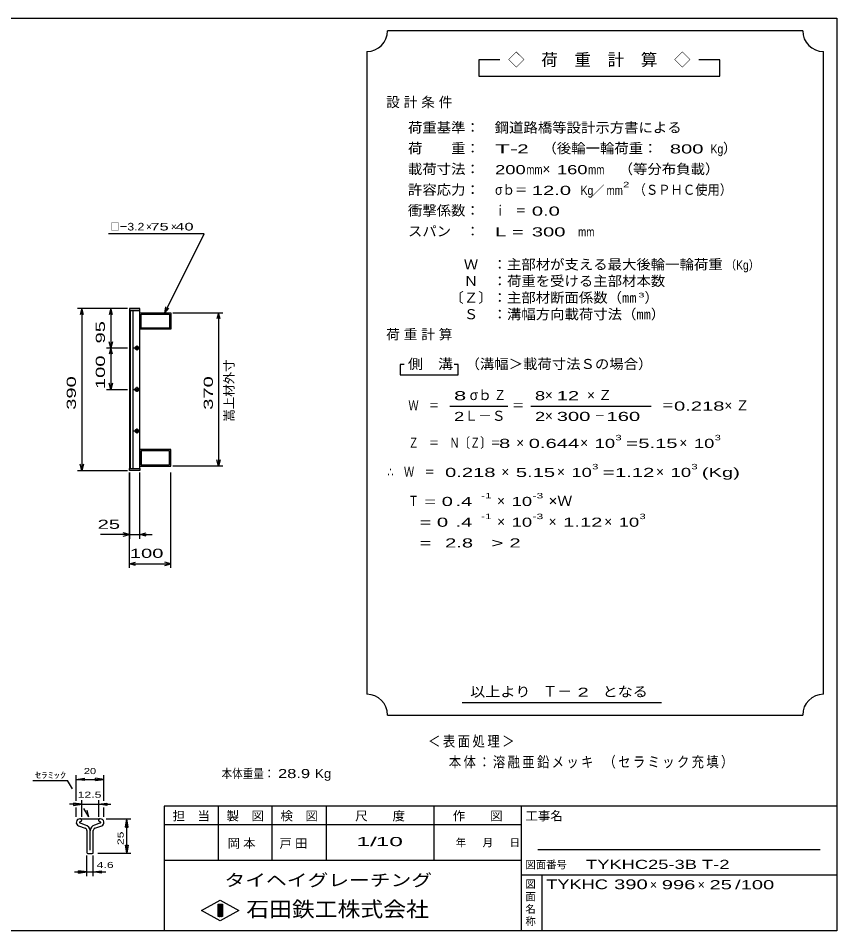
# Model space of a CAD drawing. Units: millimetres, scale not verified. Extents: x -1820 to 1724, y -1285 to 1059.
# Drawn here: x -248 to 1724, y -1141 to 1059 of the extents above; entities that cross this region are included whole.
import ezdxf
from ezdxf.enums import TextEntityAlignment as Align

# ---------------------------------------------------------------- set-up
doc = ezdxf.new("R2010")
doc.units = ezdxf.units.MM
doc.header["$LTSCALE"] = 10
for name, color, linetype, lineweight in [('0_2', 150, 'Continuous', 25), ('16', 3, 'Continuous', 25), ('22', 2, 'Continuous', 25), ('32', 4, 'Continuous', 25)]:
    doc.layers.add(name, color=color, linetype=linetype, lineweight=lineweight)
doc.styles.add('ベクトル', font='')
doc.styles.get('ベクトル').set_extended_font_data('ベクトル')

msp = doc.modelspace()

# ---------------------------------------------------------------- linework, layer by layer
at = {"layer": '0_2'}
for p, q in [((-1736, 1059), (1724, 1059)), ((1724, 1059), (1724, -1141)), ((1724, -841), (104, -841)), ((104, -841), (104, -1141)), ((234, -841), (234, -971)), ((364, -971), (364, -841)), ((494, -841), (494, -971)), ((754, -971), (754, -841)), ((964, -841), (964, -1141)), ((964, -886), (104, -886)), ((1684, -946), (1004, -946)), ((104, -971), (964, -971)), ((964, -1006), (1724, -1006)), ((1014, -1141), (1014, -1006)), ((194, -1092), (239, -1067)), ((234, -1077), (244, -1077)), ((234, -1107), (234, -1077)), ((234, -1077), (236, -1077)), ((236, -1077), (236, -1107)), ((238, -1107), (238, -1077)), ((238, -1077), (240, -1077)), ((239, -1067), (284, -1092)), ((240, -1077), (240, -1107)), ((242, -1107), (242, -1077)), ((242, -1077), (244, -1077)), ((244, -1077), (244, -1107)), ((244, -1077), (244, -1107)), ((239, -1117), (194, -1092)), ((284, -1092), (239, -1117)), ((244, -1107), (234, -1107)), ((236, -1107), (238, -1107)), ((240, -1107), (242, -1107)), ((1724, -1141), (-1736, -1141))]:
    msp.add_line(p, q, dxfattribs=at)
at = {"layer": '16'}
for p, q in [((45, 359), (20, 359)), ((20, 359), (20, 354.5)), ((20, 354.5), (45, 354.5)), ((20, 354.5), (20, -26.5)), ((45, 354.5), (20, 354.5)), ((22, 354.5), (22, -26.5)), ((29, -26.5), (29, 354.5)), ((45, 354.5), (45, 359)), ((45, -26.5), (45, 354.5)), ((45, 349), (120, 349)), ((45, 309), (45, 349)), ((48.2, 345.8), (116.8, 345.8)), ((48.2, 312.2), (48.2, 345.8)), ((116.8, 345.8), (116.8, 312.2)), ((120, 349), (120, 309)), ((120, 309), (45, 309)), ((116.8, 312.2), (48.2, 312.2)), ((30, 264), (46, 264)), ((40, 267), (36, 267)), ((38, 270), (38, 258)), ((36, 261), (40, 261)), ((30, 164), (46, 164)), ((40, 167), (36, 167)), ((36, 161), (40, 161)), ((38, 170), (38, 158)), ((40, 67), (36, 67)), ((38, 70), (38, 58)), ((30, 64), (46, 64)), ((36, 61), (40, 61)), ((120, 19), (45, 19)), ((45, 19), (45, -21)), ((116.8, 15.8), (48.2, 15.8)), ((48.2, 15.8), (48.2, -17.8)), ((116.8, -17.8), (116.8, 15.8)), ((120, -21), (120, 19)), ((45, -21), (120, -21)), ((48.2, -17.8), (116.8, -17.8)), ((20, -26.5), (45, -26.5)), ((20, -31), (20, -26.5)), ((20, -26.5), (45, -26.5)), ((45, -31), (20, -31)), ((45, -26.5), (45, -31))]:
    msp.add_line(p, q, dxfattribs=at)
for centre, radius, start, end in [((36, 264), 3, 90, 270), ((38, 264), 4, 46.6, 133.4), ((40, 264), 3, 270, 90), ((38, 264), 4, 226.6, 313.4), ((36, 164), 3, 90, 270), ((38, 164), 4, 46.6, 133.4), ((38, 164), 4, 226.6, 313.4), ((40, 164), 3, 270, 90), ((36, 64), 3, 90, 270), ((38, 64), 4, 46.6, 133.4), ((40, 64), 3, 270, 90), ((38, 64), 4, 226.6, 313.4)]:
    msp.add_arc(centre, radius, start, end, dxfattribs=at)
at = {"layer": '22', "color": 4}
for p, q in [((1642, 1029), (642, 1029)), ((592, 979), (592, -571)), ((1692, -571), (1692, 979)), ((912, 959), (862, 959)), ((862, 959), (862, 919)), ((1442, 959), (1392, 959)), ((1442, 919), (1442, 959)), ((862, 919), (1442, 919)), ((200, 539), (-30, 539)), ((105, 349), (200, 539)), ((15, 359), (-105, 359)), ((-95, 359), (-99, 344)), ((-91, 344), (-95, 359)), ((-95, 359), (-95, -31)), ((15, 359), (-35, 359)), ((-25, 359), (-29, 344)), ((-21, 344), (-25, 359)), ((-25, 359), (-25, 264)), ((105, 349), (108, 363.6)), ((105, 349), (115, 360)), ((125, 349), (245, 349)), ((235, 349), (231, 334)), ((239, 334), (235, 349)), ((235, 349), (235, -21)), ((-35, 264), (15, 264)), ((-25, 264), (-29, 279)), ((-25, 264), (-29, 249)), ((-21, 279), (-25, 264)), ((-21, 249), (-25, 264)), ((-25, 264), (-25, 164)), ((682, 224), (672, 224)), ((672, 224), (672, 199)), ((812, 224), (802, 224)), ((812, 199), (812, 224)), ((672, 199), (812, 199)), ((-25, 164), (-29, 179)), ((-21, 179), (-25, 164)), ((-35, 164), (15, 164)), ((792, 124), (932, 124)), ((987, 124), (1277, 124)), ((-95, -31), (-99, -16)), ((-91, -16), (-95, -31)), ((245, -21), (125, -21)), ((235, -21), (231, -6)), ((239, -6), (235, -21)), ((-105, -31), (15, -31)), ((20, -36), (20, -196)), ((20, -266), (20, -36)), ((45, -196), (45, -36)), ((120, -266), (120, -36)), ((20, -186), (-50, -186)), ((20, -186), (5, -182)), ((5, -190), (20, -186)), ((20, -186), (45, -186)), ((45, -186), (60, -182)), ((60, -190), (45, -186)), ((45, -186), (75, -186)), ((20, -256), (35, -252)), ((35, -260), (20, -256)), ((20, -256), (120, -256)), ((120, -256), (105, -252)), ((105, -260), (120, -256)), ((822, -591), (1302, -591)), ((642, -621), (1642, -621))]:
    msp.add_line(p, q, dxfattribs=at)
for centre, start, end in [((592, 1029), 270, 0), ((1692, 1029), 180, 270), ((592, -621), 0, 90), ((1692, -621), 90, 180)]:
    msp.add_arc(centre, 50, start, end, dxfattribs=at)
at = {"layer": '32'}
for p, q in [((-108, -828), (-108, -766)), ((-41.33, -828), (-41.33, -766)), ((-212.33, -779), (-129, -779)), ((-117.33, -799), (-129, -779)), ((-108, -776), (-88, -773)), ((-88, -779), (-108, -776)), ((-108, -776), (-41.33, -776)), ((-88, -779), (-88, -773)), ((-41.33, -776), (-61.33, -773)), ((-61.33, -779), (-61.33, -773)), ((-61.33, -779), (-41.33, -776)), ((-94.67, -836), (-124.67, -836)), ((-94.67, -836), (-114.67, -833)), ((-114.67, -833), (-114.67, -839)), ((-114.67, -839), (-94.67, -836)), ((-94.67, -866), (-94.67, -826)), ((-94.67, -836), (-54.67, -836)), ((-54.67, -826), (-54.67, -866)), ((-54.67, -836), (-34.67, -833)), ((-34.67, -839), (-54.67, -836)), ((-54.67, -836), (-24.67, -836)), ((-34.67, -833), (-34.67, -839)), ((-108, -866), (-108, -844)), ((-78, -866), (-89.67, -846)), ((-78, -866), (-81.67, -850.33)), ((-41.33, -866), (-41.33, -844)), ((-99.53, -878.71), (-94.73, -876.38)), ((-97.7, -871), (-50.87, -871)), ((-94.73, -876.38), (-94.73, -875.61)), ((-54.67, -875.61), (-54.67, -876.38)), ((-54.67, -876.38), (-49.87, -878.71)), ((-36.33, -871), (23.67, -871)), ((10.67, -891), (13.67, -871)), ((16.67, -891), (13.67, -871)), ((13.67, -954.33), (13.67, -871)), ((-102.6, -888.26), (-86.36, -893.96)), ((-85.66, -886.09), (-100.06, -881.03)), ((-82.37, -899.64), (-82.37, -952.04)), ((-74.67, -946.7), (-74.67, -899.8)), ((-67.03, -952.04), (-67.03, -899.64)), ((-49.34, -881.03), (-63.74, -886.09)), ((-63.04, -893.96), (-46.81, -888.26)), ((10.67, -891), (16.67, -891)), ((13.67, -954.33), (10.67, -934.33)), ((10.67, -934.33), (16.67, -934.33)), ((16.67, -934.33), (13.67, -954.33)), ((-82.33, -1009.33), (-82.33, -959.33)), ((-80.03, -954.37), (-69.37, -954.37)), ((-67, -1009.33), (-67, -959.33)), ((-56.33, -954.33), (23.67, -954.33)), ((-112.33, -999.33), (-82.33, -999.33)), ((-82.33, -999.33), (-102.33, -996.33)), ((-102.33, -1002.33), (-102.33, -996.33)), ((-102.33, -1002.33), (-82.33, -999.33)), ((-82.33, -999.33), (-67, -999.33)), ((-67, -999.33), (-47, -996.33)), ((-47, -1002.33), (-67, -999.33)), ((-67, -999.33), (-37, -999.33)), ((-47, -1002.33), (-47, -996.33))]:
    msp.add_line(p, q, dxfattribs=at)
for centre, radius, start, end in [((-99.03, -880), 9, 90.98, 246.68), ((-98.98, -880.05), 1.47, 111.91, 222.33), ((-99.56, -875.82), 4.83, 2.5, 85.55), ((-49.84, -875.82), 4.83, 94.45, 177.5), ((-50.37, -880), 9, 293.32, 89.02002), ((-50.42, -880.05), 1.47, 317.67, 68.08999), ((-88.36, -899.63), 6, 0, 70.58), ((-89.97, -900.81), 15.33, 3.78, 73.7), ((-59.44, -900.81), 15.33, 106.3, 176.22), ((-61.04, -899.63), 6, 109.42, 180), ((-80.03, -952.04), 2.33, 180, 270), ((-69.37, -952.04), 2.33, 270, 0)]:
    msp.add_arc(centre, radius, start, end, dxfattribs=at)

# ---------------------------------------------------------------- texts
at = {"layer": '0_2', "style": 'ベクトル'}
for s, height, p in [('担\u3000当', 21.99, (124, -864)), ('製\u3000図', 21.99, (254, -864)), ('検\u3000図', 21.99, (384, -864)), ('尺\u3000\u3000度', 21.99, (564, -864)), ('作\u3000\u3000図', 21.99, (799, -864)), ('工事名', 21.99, (974, -864)), ('年', 18.33, (806, -928.5)), ('月', 18.33, (871, -928.5)), ('日', 18.33, (936, -928.5)), ('図面番号', 18.33, (974, -981.5)), ('図', 18.33, (974, -1028.5)), ('面', 18.33, (974, -1058.5)), ('名', 18.33, (974, -1088.5)), ('称', 18.33, (974, -1118.5))]:
    msp.add_text(s, height=height, dxfattribs=at).set_placement(p, align=Align.MIDDLE_LEFT)
at = {"layer": '0_2', "color": 222, "style": 'ベクトル'}
for s, height, width, p in [('タイヘイグレーチング', 29.33, 1.25, (249, -1019)), ('石田鉄工株式会社', 36.66, 1.1, (301.5, -1089))]:
    msp.add_text(s, height=height, dxfattribs=dict(at, width=width)).set_placement(p, align=Align.MIDDLE_LEFT)
at = {"layer": '22', "style": 'ベクトル'}
for s, height, p in [('◇\u3000荷\u3000重\u3000計\u3000算\u3000◇', 29.33, (932, 959)), ('）', 24.19, (1450, 745.5)), ('×', 24.19, (1015, 695.5)), ('／', 21.99, (1134.5, 644)), ('×', 18.33, (60, 556.5)), ('×', 18.33, (120, 556.5)), ('）', 24.19, (1261, 385.5)), ('σｂ', 24.19, (840, 150.5)), ('×', 24.19, (1021, 150.5)), ('Ｌ－Ｓ', 24.19, (827, 100.5)), ('×', 24.19, (1021, 100.5)), ('×', 24.19, (952, 35.5)), ('×', 24.19, (1106, 35.5)), ('×', 24.19, (1345, 35.5)), ('×', 24.19, (916, -34.5)), ('×', 24.19, (1050, -34.5)), ('×', 24.19, (1289, -34.5)), ('×', 24.19, (906, -104.5)), ('×', 24.19, (906, -154.5)), ('×', 24.19, (1030, -154.5)), ('×', 24.19, (1164, -154.5)), ('Ｔ－', 25.66, (1016, -563.5)), ('×', 21.99, (1274, -1030)), ('×', 21.99, (1389, -1030))]:
    msp.add_text(s, height=height, dxfattribs=at).set_placement(p, align=Align.MIDDLE_LEFT)
for s, height, width, p in [('荷重基準：\u3000', 24.19, 1.05, (691, 795.5)), ('鋼道路橋等設計示方書による', 24.19, 1.05, (900, 795.5)), ('荷\u3000\u3000重：\u3000', 24.19, 1.05, (691, 745.5)), ('T-', 21.99, 2, (901, 744)), (' 2 ', 21.99, 1.65, (941, 744)), ('（後輪一輪荷重：', 24.19, 1.05, (1015, 745.5)), ('  800', 21.99, 1.65, (1295, 744)), ('Kg', 21.99, 0.85, (1420, 744)), ('載荷寸法：\u3000', 24.19, 1.05, (691, 695.5)), ('200', 21.99, 1.5, (901, 694)), ('160', 21.99, 1.5, (1050, 694)), ('\u3000（等分布負載）', 24.19, 1.05, (1164, 695.5)), ('mm', 21.99, 0.8, (976, 694)), ('mm', 21.99, 0.8, (1125, 694)), ('許容応力：\u3000', 24.19, 1.05, (691, 645.5)), ('2', 13.2, 1.5, (1209.5, 658)), ('（ＳＰＨＣ使用）', 24.19, 0.9, (1234.5, 645.5)), ('σｂ＝', 24.19, 0.9, (901, 645.5)), (' 12.0', 21.99, 1.65, (976, 644)), ('Kg', 21.99, 0.85, (1107, 644)), ('mm', 21.99, 0.8, (1169.5, 644)), ('衝撃係数：\u3000', 24.19, 1.05, (691, 595.5)), ('ｉ\u3000＝', 24.19, 0.75, (901, 595.5)), (' 0.0', 21.99, 1.65, (976, 594)), ('□－', 18.33, 0.8, (-25, 556.5)), ('3.2', 18.33, 1.2, (15, 556.5)), (' 75 ', 18.33, 1.6, (60, 556.5)), (' 40 ', 18.33, 1.6, (120, 556.5)), ('スパン\u3000：\u3000', 24.19, 1.05, (691, 545.5)), ('L =', 21.99, 1.65, (901, 544)), (' 300 ', 21.99, 1.65, (976, 544)), ('mm', 21.99, 0.8, (1101, 544)), ('\u3000Ｗ\u3000：主部材が支える最大後輪一輪荷重', 24.19, 1.05, (791, 465.5)), ('（Kg）', 21.99, 0.85, (1456, 464)), ('\u3000Ｎ\u3000：荷重を受ける主部材本数', 24.19, 1.05, (791, 425.5)), ('〔Ｚ〕：主部材断面係数（㎜', 24.19, 1.05, (791, 385.5)), ('3', 11, 1.8, (1246, 391.5)), ('\u3000Ｓ\u3000：溝幅方向載荷寸法（㎜）', 24.19, 1.05, (791, 345.5)), ('側\u3000溝', 24.19, 1.1, (691, 225.5)), ('\u3000（溝幅＞載荷寸法Ｓの場合）', 24.19, 1.05, (795, 225.5)), ('8', 21.99, 1.8, (802, 149)), ('Ｚ', 24.19, 0.9, (898, 150.5)), ('8', 21.99, 1.5, (997, 149)), (' 12 ', 21.99, 1.65, (1036, 149)), ('Ｗ\u3000＝', 24.19, 0.75, (692, 125.5)), ('0.218', 21.99, 1.65, (1332, 124)), ('2', 21.99, 1.5, (802, 99)), ('＝', 24.19, 0.9, (942, 125.5)), ('2', 21.99, 1.5, (997, 99)), (' 300 ', 21.99, 1.65, (1036, 99)), (' 160 ', 21.99, 1.65, (1156, 99)), ('＝', 24.19, 0.9, (1302, 125.5)), ('－', 24.19, 0.75, (1141, 100.5)), ('Ｚ\u3000＝\u3000Ｎ〔Ｚ〕＝', 24.19, 0.75, (692, 35.5)), (' 8 ', 21.99, 1.65, (897, 34)), ('0.644', 21.99, 1.65, (982, 34)), ('10', 21.99, 1.5, (1141, 34)), ('3', 13.2, 1.5, (1191, 48)), ('5.15', 21.99, 1.65, (1246, 34)), ('10', 21.99, 1.5, (1380, 34)), ('3', 13.2, 1.5, (1430, 48)), ('=', 21.99, 1.7, (1216, 34)), ('3', 13.2, 1.5, (1135, -22)), ('3', 13.2, 1.5, (1374, -22)), ('∴\u3000Ｗ\u3000＝', 24.19, 0.75, (642, -34.5)), (' 0.218', 21.99, 1.65, (767, -36)), ('5.15', 21.99, 1.65, (951, -36)), ('10', 21.99, 1.5, (1085, -36)), ('=', 21.99, 1.7, (1160, -36)), ('1.12', 21.99, 1.65, (1190, -36)), ('10', 21.99, 1.5, (1324, -36)), ('(Kg)', 21.99, 1.65, (1399, -36)), ('-1', 13.2, 1.65, (867, -92)), ('-3', 13.2, 1.65, (991, -92)), ('Ｔ', 24.19, 0.75, (692, -104.5)), (' = 0', 21.99, 1.65, (717, -106)), (' .4 ', 21.99, 1.65, (792, -106)), ('10', 21.99, 1.5, (941, -106)), ('×Ｗ', 24.19, 1.1, (1030, -104.5)), (' 25 ', 21.99, 1.65, (-70, -161)), ('  = 0', 21.99, 1.65, (692, -156)), (' .4 ', 21.99, 1.65, (792, -156)), ('-1', 13.2, 1.65, (867, -142)), ('10', 21.99, 1.5, (941, -156)), ('-3', 13.2, 1.65, (991, -142)), ('1.12', 21.99, 1.65, (1065, -156)), ('10', 21.99, 1.5, (1199, -156)), ('3', 13.2, 1.5, (1249, -142)), (' 2.8', 21.99, 1.65, (767, -206)), (' 2 ', 21.99, 1.65, (922, -206)), (' 100 ', 21.99, 1.65, (7.5, -231)), ('  =', 21.99, 1.65, (692, -206)), ('>', 21.99, 1.7, (892, -206)), ('以上より\u3000', 24.19, 1.1, (841, -564.5)), (' 2 ', 21.99, 1.65, (1086, -566)), ('となる', 24.19, 1.1, (1160, -564.5)), ('本体重量：', 21.99, 0.85, (242, -762)), (' 28.9', 21.99, 1.35, (367, -762)), ('Kg', 21.99, 1.1, (467, -762)), ('1/', 21.99, 2, (567, -926)), (' 10 ', 21.99, 2, (597, -926)), ('TYKHC25-3B T-2', 21.99, 1.5, (1120, -981)), ('TYKHC', 23.46, 1.4, (1024, -1029)), (' 390 ', 23.46, 1.55, (1174, -1029)), (' 996 ', 21.99, 1.65, (1289, -1030)), (' 25 ', 21.99, 1.65, (1404, -1030)), ('/', 21.99, 1.65, (1479, -1030)), (' 100 ', 21.99, 1.65, (1479, -1030))]:
    msp.add_text(s, height=height, dxfattribs=dict(at, width=width)).set_placement(p, align=Align.MIDDLE_LEFT)
at = {"layer": '22', "style": 'ベクトル', "width": 1.65}
for s, p in [(' 95 ', (-50, 261.5)), (' 100 ', (-50, 151.5)), (' 390 ', (-120, 101.5)), (' 370 ', (210, 101.5))]:
    msp.add_text(s, height=21.99, rotation=90, dxfattribs=at).set_placement(p, align=Align.MIDDLE_LEFT)
at = {"layer": '22', "style": 'ベクトル'}
msp.add_text('嵩上材外寸', height=21.99, rotation=90, dxfattribs=at).set_placement((260, 86.5), align=Align.MIDDLE_LEFT)
at = {"layer": '22', "attachment_point": 4, "style": 'ベクトル'}
for s, insert, char_height in [('\\T1.28;設計条件', (638.5, 855.5), 24.19), ('\\T1.28;荷重計算', (638.5, 295.5), 24.19), ('\\T1.42;×Ｚ', (1122.5, 150.5), 24.19), ('\\T1.42;×Ｚ', (1453.5, 125.5), 24.19), ('\\T1.2;\\W0.85;＜表面処理＞', (739.5, -685.5), 25.66), ('\\T1.19;\\W0.85;本体：溶融亜鉛メッキ', (789.5, -735.5), 25.66), ('\\T1.19;\\W0.85;（セラミック充填）', (1162, -735.5), 25.66), ('\\T1.25;岡本\u3000', (256.5, -931), 21.99), ('\\T1.25;戸田\u3000', (381.5, -931.5), 21.99)]:
    msp.add_mtext(s, dxfattribs=dict(at, insert=insert, char_height=char_height))
at = {"layer": '32', "color": 2, "style": 'ベクトル'}
for s, width, p in [('ｾﾗﾐｯｸ', 1.5, (-207.33, -766)), ('20', 1.35, (-89.67, -756)), ('12.5', 1.5, (-104.67, -813)), (' 4.6 ', 1.5, (-67, -982.33))]:
    msp.add_text(s, height=14.66, dxfattribs=dict(at, width=width)).set_placement(p, align=Align.MIDDLE_LEFT)
at = {"layer": '32', "color": 2, "style": 'ベクトル', "width": 1.5}
msp.add_text(' 25 ', height=14.66, rotation=90, dxfattribs=at).set_placement((-1.33, -942.67), align=Align.MIDDLE_LEFT)

doc.saveas('drawing.dxf')
